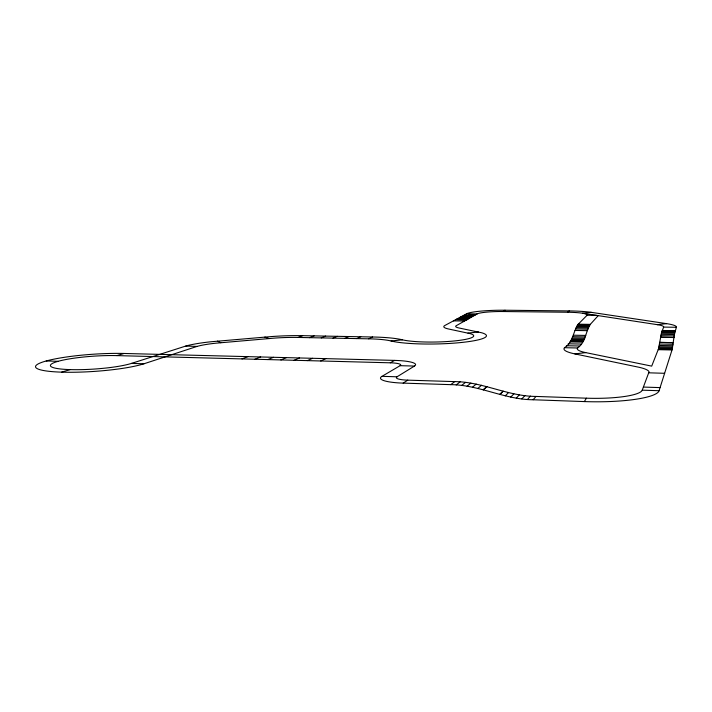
<?xml version="1.0" encoding="UTF-8"?>
<svg xmlns="http://www.w3.org/2000/svg" width="712" height="712" viewBox="0 0 712 712"><rect width="100%" height="100%" fill="white"/><g stroke="black" fill="none" stroke-linecap="round" stroke-linejoin="round"><path stroke-width="1.07" d="M671.986 349.957L674.638 333.314L676.4 327.289A37.798 5.011 0.3 0 0 666.592 323.649L591.325 312.346A33.945 4.201 -0.3 0 0 569.226 310.922L505.031 310.227A33.063 4.076 -0.8 0 0 466.511 313.814L444.92 325.464A35.76 4.797 -0.9 0 0 448.836 329.051L470.267 333.652A37.923 5.438 -1.1 0 1 452.645 341.119A37.923 5.438 -1.1 0 1 402.405 339.82A52.546 7.841 -1.8 0 0 372.625 336.998L302.636 335.672A51.647 7.476 -2.3 0 0 270.996 336.598L211.153 341.742A53.017 7.734 -2.7 0 0 185.814 346.041L131.453 363.414A43.592 6.452 -3.9 0 1 71.6 369.644A43.592 6.452 -3.9 0 1 56.791 361.705A43.592 6.452 -3.9 0 1 116.893 355.608L390.292 362.808A14.854 2.51 -1.5 0 1 400.108 365.674L414.455 366.066L397.047 376.79L381.988 376.337L400.108 365.674M596.505 315.363L587.088 315.247L578.233 324.2C573 331.712 573.133 342.339 564.518 347.705L577.619 347.981A40.513 6.186 0.4 0 0 585.727 352.609L651.702 366.128L658.484 348.871L661.448 333.091L663.629 327.102L676.4 327.289M381.988 376.337A31.773 5.74 -1.3 0 0 403.179 383.118L450.776 384.649C479.078 384.836 504.826 399.637 533.146 399.761L584.321 401.577A65.994 12.469 0.6 0 0 659.098 390.71L672.012 349.957L658.208 349.663M577.619 347.981C585.709 342.303 585.424 331.952 590.293 324.369L598.24 315.621M397.047 376.79A15.887 2.866 -1.3 0 0 407.771 380.146L454.745 381.614C482.656 381.774 508.074 396.344 536.003 396.442L586.457 398.186A49.457 9.336 0.6 0 0 642.224 390.167L649.068 371.833A45.648 7.912 0.5 0 0 638.014 367.063L574.904 353.909A54.05 8.25 0.4 0 1 564.518 347.705M649.05 372.821L664.616 373.302M584.321 401.577L586.457 398.186M533.146 399.761L536.003 396.442M527.494 399.432L530.422 396.121M521.869 398.889L524.878 395.587M516.271 398.115L519.359 394.831M510.718 397.109L513.886 393.852M505.217 395.899L508.457 392.659M466.511 313.814L477.138 313.939A22.036 2.714 -0.8 0 1 502.93 311.527L567.704 312.248L569.226 310.922M477.912 388.378L481.526 385.263M472.501 387.177L476.186 384.088M467.072 386.207L470.828 383.136M461.634 385.459L465.461 382.406M456.196 384.943L460.103 381.899M450.776 384.649L454.745 381.614M403.179 383.118L407.771 380.146M502.93 311.527L505.031 310.227M467.713 318.932L468.211 318.807L466.057 318.905M469.181 318.104L469.68 317.979L467.544 318.086M470.641 317.285L471.13 317.169L469.003 317.267M472.083 316.475L472.572 316.359L470.454 316.457M474.913 314.882L475.393 314.766L473.311 314.864M390.292 362.808L394.59 360.397A29.717 5.02 -1.5 0 1 414.455 366.066M477.138 313.939L456.356 325.633A23.834 3.195 -0.9 0 0 459.151 328.018L481.615 332.753A50.588 7.254 -1.1 0 1 458.341 342.784A50.588 7.254 -1.1 0 1 391.057 340.986A39.391 5.874 -1.8 0 0 368.674 338.823L297.999 337.443A38.715 5.598 -2.3 0 0 274.013 338.147L216.003 343.175A39.747 5.794 -2.7 0 0 196.993 346.433L143.984 363.77A58.161 8.615 -3.9 0 1 64.276 372.216A58.161 8.615 -3.9 0 1 43.85 361.669A58.161 8.615 -3.9 0 1 124.048 353.464L394.59 360.397M466.129 318.246L466.627 318.122L464.482 318.228M469.057 316.618L469.546 316.502L467.437 316.6M470.498 315.817L470.988 315.701L468.888 315.799M461.554 319.216L462.061 319.101L459.908 319.198M463.067 318.389L463.565 318.264L461.429 318.371M464.562 317.57L465.061 317.445L462.925 317.552M466.031 316.76L466.529 316.635L464.411 316.733M467.49 315.959L467.98 315.834L465.879 315.932M468.941 315.167L469.422 315.042L467.33 315.14M458.475 319.368L458.679 319.403M461.509 317.712L462.017 317.588L459.881 317.694M464.482 316.092L464.981 315.977L462.871 316.075M465.942 315.3L466.431 315.185L464.34 315.283M456.481 319.377L456.828 319.341M320.738 360.984L325.811 358.634M368.674 338.823L372.625 336.998M307.353 360.628L312.568 358.296M356.685 338.592L360.762 336.776M294.074 360.281L299.432 357.958M344.786 338.36L348.978 336.553M280.893 359.934L286.402 357.629M332.967 338.129L337.274 336.331M267.819 359.587L273.461 357.291M321.237 337.897L325.651 336.108M254.852 359.24L260.628 356.97M309.578 337.675L314.108 335.886M241.982 358.901L247.892 356.641M297.999 337.443L302.636 335.672M61.615 372.154L70.114 369.608M116.893 355.608L124.048 353.464M574.904 353.909L585.727 352.609M591.325 312.346L582.487 313.218L657.274 324.663L666.592 323.649M391.057 340.986L402.405 339.82M467.962 333.082L478.482 331.997M456.143 319.403L467.161 319.555M455.974 319.501L467.001 319.643M455.805 319.59L466.841 319.741M453.419 320.872L464.544 321.032M578.233 324.2L590.293 324.369M577.699 324.823L589.803 324.992M577.165 325.615L589.305 325.793M576.631 326.568L588.815 326.755M576.097 327.698L588.317 327.885M575.563 328.997L587.818 329.184M662.204 330.51L675.252 330.715M661.955 331.196L675.056 331.4M575.02 330.457L587.32 330.653M661.706 332.059L674.851 332.273M661.448 333.091L674.638 333.314M661.19 334.311L674.433 334.533M660.932 335.708L674.219 335.939M573.356 335.21L585.78 335.423M572.804 336.714L585.264 336.936M572.243 338.067L584.748 338.298M571.683 339.268L584.223 339.499M571.104 340.309L583.698 340.55M570.526 341.19L583.155 341.431M569.938 341.911L582.621 342.152M659.579 344.012L673.098 344.279M659.303 345.471L672.876 345.747M568.176 343.798L580.992 344.056M659.027 346.771L672.653 347.047M566.369 345.729L579.319 345.996M658.76 347.91L672.431 348.186M658.484 348.871L672.208 349.156M46.236 360.966L58.135 361.313M131.453 363.414L144.011 363.77M643.443 387.079L660.086 387.604M642.224 390.167L659.098 390.71M185.814 346.041L196.993 346.433M264.828 337.123L269.35 338.547M217.463 341.146L220.765 342.712M657.274 324.663A25.196 3.337 0.3 0 1 663.629 327.102M567.704 312.248A22.624 2.795 -0.3 0 1 587.088 315.247M503.09 391.244L499.779 394.457L503.09 391.244M486.83 386.661L483.297 389.793L486.83 386.661M473.72 315.558L471.558 315.692L473.72 315.558M464.865 318.949L462.649 319.083L464.865 318.949M467.828 317.303L465.63 317.436L467.828 317.303M472.145 314.9L469.991 315.033L472.145 314.9M460.237 318.406L458.021 318.54L460.237 318.406M463.236 316.778L461.047 316.911L463.236 316.778M674.006 337.515L660.674 337.274L674.006 337.515M673.321 342.65L659.846 342.392L673.321 342.65"/></g></svg>
